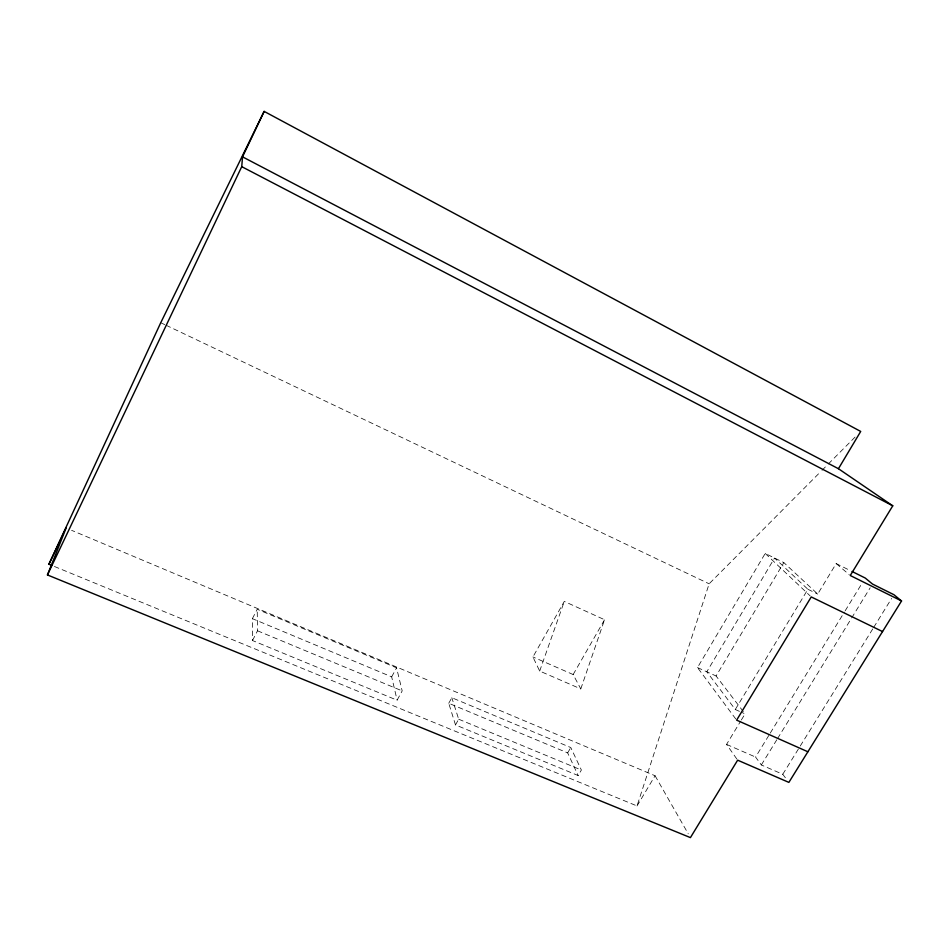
<?xml version="1.0" encoding="UTF-8"?>
<svg xmlns="http://www.w3.org/2000/svg" width="949" height="949" viewBox="0 0 949 949"><rect width="100%" height="100%" fill="white"/><g stroke="black" fill="none" stroke-linecap="round" stroke-linejoin="round"><path stroke-width="0.71" stroke-dasharray="4.75 3.56" d="M54.413 566.482L637.028 805.95L709.128 583.801L820.98 471.368M580.788 688.915L604.56 619.721L564.287 601.417L532.935 656.957L539.684 671.062L580.788 688.915L573.149 674.537L532.935 656.957M539.684 671.062L564.287 601.417M252.387 618.653L257.215 609.258L396.563 667.835L402.186 690.896L397.097 700.208L252.493 640.528L252.387 618.653L391.676 676.851L397.097 700.208M252.493 640.528L257.511 630.788L257.215 609.258M391.676 676.851L396.563 667.835M448.735 703.268L451.819 697.717L570.776 747.539L581.369 770.03L578.155 775.535L455.496 724.929L448.735 703.268L567.668 752.889L578.155 775.535M455.496 724.929L458.687 719.212L451.819 697.717M573.149 674.537L604.56 619.721M567.668 752.889L570.776 747.539M735.772 718.974L697.491 667.562L765.214 553.445L783.827 562.591L817.706 594.062L836.188 563.576L850.719 570.8M637.028 805.95L655.071 775.736L71.602 530.325M743.304 711.584L716.08 675.985L783.827 562.591M735.285 709.508L807.919 589.293L774.55 558.036L706.803 671.785L735.285 709.508L740.173 711.691M736.851 759.046L726.554 744.407L740.611 721.204M741.359 719.983L745.06 713.873L741.394 712.236M785.381 777.753L782.759 774.277L761.335 764.953L755.57 757.065L769.473 734.372M770.244 733.114L844.385 612.081M845.168 610.812L862.155 583.077M761.335 764.953L776.768 739.829M777.551 738.571L850.873 619.222M851.644 617.965L870.174 587.822M782.759 774.277L872.938 628.618M873.709 627.36L891.597 598.475M822.024 470.313L827.255 465.057M828.299 464.002L855.476 436.682M257.511 630.788L402.186 690.896M458.687 719.212L581.369 770.03M726.554 744.407L755.57 757.065M697.491 667.562L716.08 675.985M160.749 322.719L164.758 324.629M166.099 325.258L709.128 583.801M807.919 589.293L817.706 594.062M836.188 563.576L849.177 574.584M765.214 553.445L810.173 595.925M655.071 775.736L688.25 833.815"/><path stroke-width="1.42" d="M47.45 574.94L241.734 166.656L242.541 156.858L264.142 111.389L860.707 431.439L838.442 468.711L892.76 505.817L850.257 575.509L901.55 600.966L788.868 782.391L737.646 760.173L690.421 837.611L47.45 574.94L66.133 528.024L48.921 564.228L51.673 565.355M48.921 564.228L160.749 322.719L264.142 111.389M807.896 751.774L736.638 720.137L811.241 596.933L882.546 631.559M852.036 571.464L865.239 578.036L872.487 584.05L893.922 594.715L901.55 600.966M241.734 166.656L892.76 505.817M242.541 156.858L838.442 468.711"/></g></svg>
